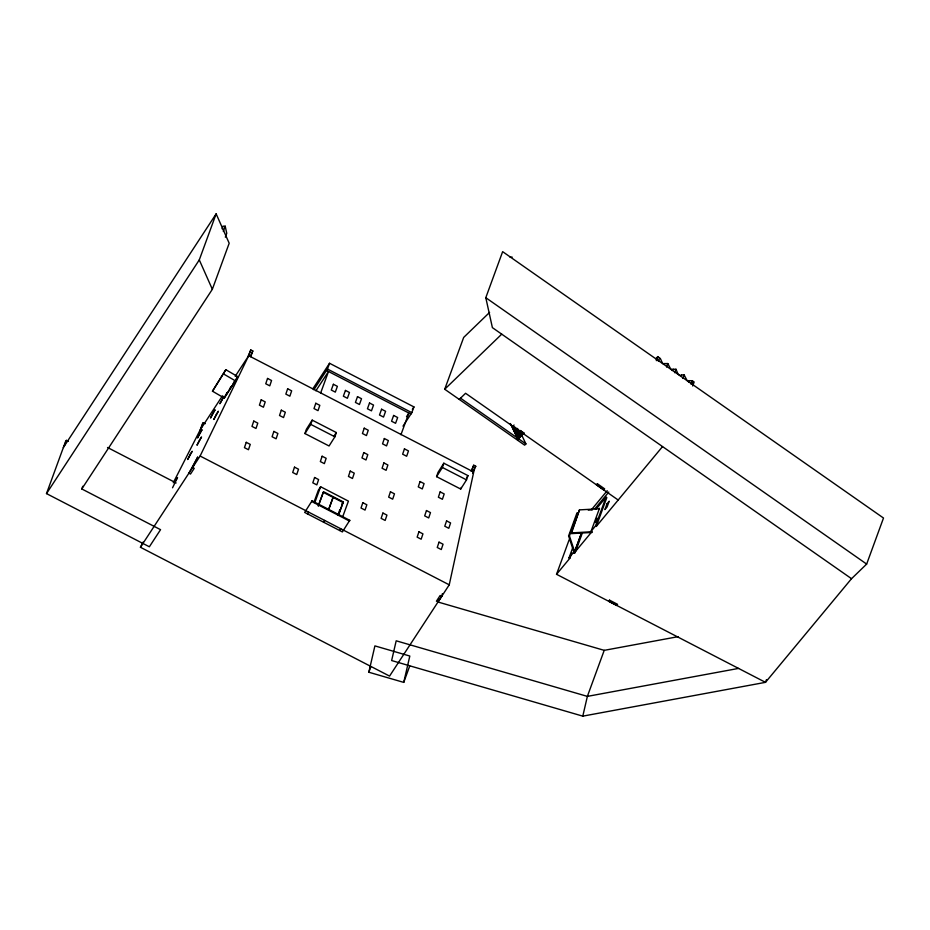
<?xml version="1.0" encoding="UTF-8"?>
<svg xmlns="http://www.w3.org/2000/svg" width="930" height="930" viewBox="0 0 930 930"><rect width="100%" height="100%" fill="white"/><g stroke="black" fill="none" stroke-linecap="round" stroke-linejoin="round"><path stroke-width="1.4" d="M143.069 542.12L140.442 547.282L389.565 676.098L449.237 584.831L473.719 472.045L248.694 355.702L250.798 349.947L252.809 350.982L250.705 356.736M441.785 596.246L440.146 595.502L436.426 601.187L438.053 601.919L441.785 596.246L442.366 593.677M368.826 672.227L374.906 645.897L409.816 656.045L403.736 682.388L368.826 672.227L370.814 666.787M738.548 668.414L587.365 696.384L396.192 640.805L391.635 660.544L582.796 716.147L587.365 696.384L604.221 650.349L678.377 636.62M438.053 601.919L438.739 599.385M304.947 433.566L306.377 429.311L312.189 420.127L336.323 432.543L334.893 436.798L329.069 445.982L304.947 433.566L310.76 424.394L312.189 420.127M436.577 476.648L438.007 472.382L443.831 463.21L467.953 475.614L466.523 479.88L460.699 489.052L436.577 476.648L442.389 467.465L443.831 463.21M460.699 489.052L461.245 487.46M222.072 228.768L223.026 226.176L225.2 226.211L226.757 233.291L225.339 237.173M223.305 231.407L225.2 226.211M598.908 508.989L599.513 508.257L591.096 531.274L591.864 531.739L574.194 553.025L568.59 535.936L576.984 512.895L577.844 512.849L569.439 535.889L575.054 552.978L573.426 552.56L574.426 549.851M571.09 532.925L591.864 531.739L592.096 532.448L571.322 533.622L571.09 532.925L579.483 509.884L598.874 508.78M571.811 532.274L579.483 509.884M581.61 532.692L575.182 550.316L581.634 532.704M575.542 551.618L582.459 532.646M82.793 486.25L81.794 488.959L160.553 529.67L149.358 546.782L46.5 493.598L65.46 441.797L66.39 440.378L68.402 441.413M64.286 446.133L66.39 440.378M46.5 493.598L199.287 259.9L216.144 213.854L229.187 243.242L212.342 289.288L81.794 488.959M173.282 482.763L200.217 429.846L202.322 424.092L203.252 422.673L205.263 423.708M201.147 428.428L203.252 422.673M247.764 357.12L250.798 349.947M250.612 355.865L252.809 350.982M313.875 389.763L327.441 369.036L329.546 363.281L413.931 406.91L411.816 412.664L402.992 426.161M320.583 393.169L328.511 371.5L315.886 390.809M312.062 500.805L311.783 501.549L349.494 521.056L349.761 520.312L312.062 500.805L304.668 512.43L342.38 531.925L349.761 520.312M313.898 502.398L318.351 490.215L320.618 486.75L348.425 501.131L342.635 516.952M314.828 502.572L320.618 486.75M318.304 505.711L323.21 492.284L342.984 502.502L338.567 514.581M318.339 506.048L323.582 491.714L343.356 501.933L338.59 514.964M337.904 514.988L339.869 509.617M400.946 434.717L408.875 413.06L406.515 416.675M521.579 434.822L525.915 443.924L524.648 445.156L444.714 389.24L463.675 337.439L489.587 312.41M851.485 578.658L492.389 327.627L485.797 297.693L502.642 251.658L883.5 518.033L866.655 564.08L851.45 578.774L765.483 682.341L582.796 716.147M471.115 471.243L473.73 465.209L475.742 466.256L472.707 473.428L474.393 468.825M471.626 470.964L473.73 465.209M403.736 682.388L409.712 666.054M517.998 429.23L515.976 431.195L515.127 433.496L518.173 430.555M520.044 430.416L517.01 433.357L516.162 435.659L521.23 430.764M522.09 431.613L518.033 435.531L517.196 437.832L522.683 431.776L517.615 436.682L519.068 437.693L518.231 439.995L510.384 423.522M766.471 679.632L765.483 682.341L556.535 574.298L569.148 539.76M556.535 574.298L569.788 558.337L569.021 557.884L572.845 547.41M569.788 558.337L571.694 553.106M595.502 525.962L606.035 497.178L606.802 497.643L596.281 526.427L595.502 525.962L591.096 531.274M656.324 360.654L657.812 356.585L660.533 358.91L662.66 363.584L667.81 363.572L670.832 369.291L675.971 369.268L678.051 374.081L680.097 375.511L681.574 374.976M658.359 361.305L659.626 357.852M666.543 367.025L667.798 363.549M674.715 372.721L675.971 369.245M682.876 378.417L684.143 374.953L681.574 374.976M692.687 385.985L694.14 381.998L692.327 380.73L691.06 384.183L692.35 380.696L687.165 380.684L684.143 374.953M140.442 547.282L200.113 456.026L248.694 355.702L235.185 376.359M172.538 487.785L177.537 477.543L174.549 482.112M233.174 383.718L234.418 381.161M212.482 391.204L225.839 369.71L237.627 376.569L235.476 380.893L224.258 398.063L212.482 391.204L225.839 369.71M223.898 396.552L219.875 403.748L223.816 396.424M224.258 398.063L227.164 392.6L225.816 395.297M235.534 380.417L237.627 376.569M229.443 389.449L230.721 386.926M334.137 435.984L336.323 432.543M466.5 477.915L467.953 475.614M63.345 447.551L216.144 213.854M200.217 429.846L222.468 395.82M225.072 396.447L232.547 384.997M233.291 383.858L236.278 379.277M312.852 388.81L329.546 363.281M307.458 513.872L308.597 512.116M323.524 522.183L324.675 520.428M341.833 504.246L343.356 501.933M412.339 409.34L413.931 406.91M339.601 530.495L340.752 528.74M474.812 467.674L475.742 466.256M655.755 358.794L657.812 356.585M692.106 384.183L692.908 383.195M591.55 509.594L607.22 490.715M594.968 508.698L608.79 492.051M595.99 509.291L606.035 497.178M569.021 557.884L573.426 552.56M596.281 526.427L662.509 446.621M444.714 389.24L501.735 334.161M459.246 399.412L465.581 393.285L618.183 500.026M514.058 425.033L512.035 426.986L512.453 425.835L513.906 426.858L513.069 429.16L515.092 427.196M516.545 428.219L514.523 430.172L515.976 431.195M517.138 428.393L514.104 431.322L514.941 429.021L513.488 428.009M518.591 429.404L515.557 432.345L517.01 433.357M520.637 430.59L516.58 434.508L518.033 435.531M519.068 437.693L524.136 432.799L518.649 438.844M672.134 370.5L673.401 369.28M688.491 381.916L689.758 380.696M588.248 510.105L592.515 509.861M568.59 535.936L569.439 535.889M510 257.099L512.186 257.122M437.984 602.012L604.221 650.349M442.389 467.465L466.523 479.88M310.76 424.394L334.893 436.798M327.441 369.036L411.816 412.664M326.5 370.466L410.886 414.094M200.113 456.026L449.237 584.831M107.543 447.504L176.13 482.972M223.688 374.034L235.476 380.893M485.797 297.693L866.655 564.08M460.513 398.18L525.915 443.924M199.287 259.9L212.342 289.288M267.538 378.44L265.748 383.765L269.77 385.834L271.56 380.51L267.538 378.44M246.241 442.331L244.439 447.656L248.461 449.725L250.263 444.401L246.241 442.331M253.774 421.069L251.972 426.393L255.994 428.463L257.796 423.138L253.774 421.069M261.214 399.819L259.412 405.143L263.434 407.212L265.224 401.888L261.214 399.819M287.649 388.775L285.847 394.111L289.869 396.18L291.66 390.844L287.649 388.775M273.873 431.404L272.083 436.74L276.105 438.797L277.896 433.473L273.873 431.404M281.313 410.165L279.523 415.489L283.545 417.558L285.336 412.234L281.313 410.165M315.793 403.26L314.003 408.584L318.025 410.653L319.815 405.329L315.793 403.26M294.496 467.151L292.694 472.487L296.717 474.544L298.518 469.22L294.496 467.151M314.596 477.497L312.805 482.821L316.828 484.89L318.618 479.566L314.596 477.497M322.129 456.235L320.339 461.559L324.361 463.628L326.151 458.304L322.129 456.235M364.235 428.172L362.433 433.508L366.455 435.577L368.245 430.241L364.235 428.172M350.238 471.092L348.448 476.416L352.47 478.485L354.26 473.161L350.238 471.092M363.77 452.573L361.968 457.909L365.99 459.978L367.792 454.642L363.77 452.573M362.816 502.7L361.014 508.024L365.037 510.093L366.839 504.769L362.816 502.7M384.334 438.518L382.544 443.843L386.566 445.912L388.356 440.588L384.334 438.518M383.869 462.919L382.079 468.243L386.101 470.313L387.891 464.988L383.869 462.919M404.445 448.865L402.644 454.189L406.666 456.258L408.468 450.934L404.445 448.865M382.916 513.046L381.126 518.37L385.148 520.44L386.938 515.115L382.916 513.046M390.449 491.772L388.659 497.097L392.681 499.166L394.471 493.842L390.449 491.772M420.058 481.542L418.268 486.867L422.29 488.936L424.08 483.612L420.058 481.542M418.93 531.809L417.14 537.133L421.151 539.202L422.952 533.878L418.93 531.809M426.463 510.547L424.673 515.871L428.695 517.94L430.485 512.616L426.463 510.547M440.169 491.877L438.379 497.213L442.401 499.282L444.191 493.946L440.169 491.877M439.03 542.155L437.24 547.479L441.262 549.549L443.052 544.224L439.03 542.155M446.574 520.893L444.773 526.217L448.795 528.287L450.585 522.951L446.574 520.893M333.37 384.276L331.289 390.042L335.312 392.111L337.381 386.345L333.37 384.276M345.449 390.426L343.368 396.203L347.39 398.273L349.471 392.495L345.449 390.426M357.504 396.657L355.423 402.423L359.445 404.492L361.526 398.726L357.504 396.657M369.524 403.004L367.443 408.77L371.465 410.839L373.535 405.073L369.524 403.004M381.579 409.223L379.498 415.001L383.52 417.07L385.601 411.293L381.579 409.223M393.634 415.454L391.553 421.22L395.575 423.29L397.656 417.524L393.634 415.454M333.056 497.399L328.662 509.489L333.126 497.434M596.804 518.184L595.316 522.253L596.816 518.196M606.999 503.851L604.907 509.594L607.116 506.92L609.208 501.189L606.999 503.851M197.66 457.176L192.65 467.43L194.219 468.348L190.487 474.068L188.918 473.149L197.66 457.176M200.194 432.543L197.509 437.949L202.066 429.683L200.194 432.543M190.336 454.131L187.639 459.548L192.196 451.271L190.336 454.131M199.671 439.832L196.986 445.238L201.543 436.972L199.671 439.832M213.214 412.641L210.529 418.047L215.086 409.781L213.214 412.641M216.504 414.083L213.807 419.488L218.364 411.211L216.504 414.083M609.522 600.152L608.778 601.303L616.811 605.465L617.555 604.326L609.522 600.152M597.409 483.774L596.397 484.751L603.651 489.854L604.663 488.878L597.409 483.774"/></g></svg>
